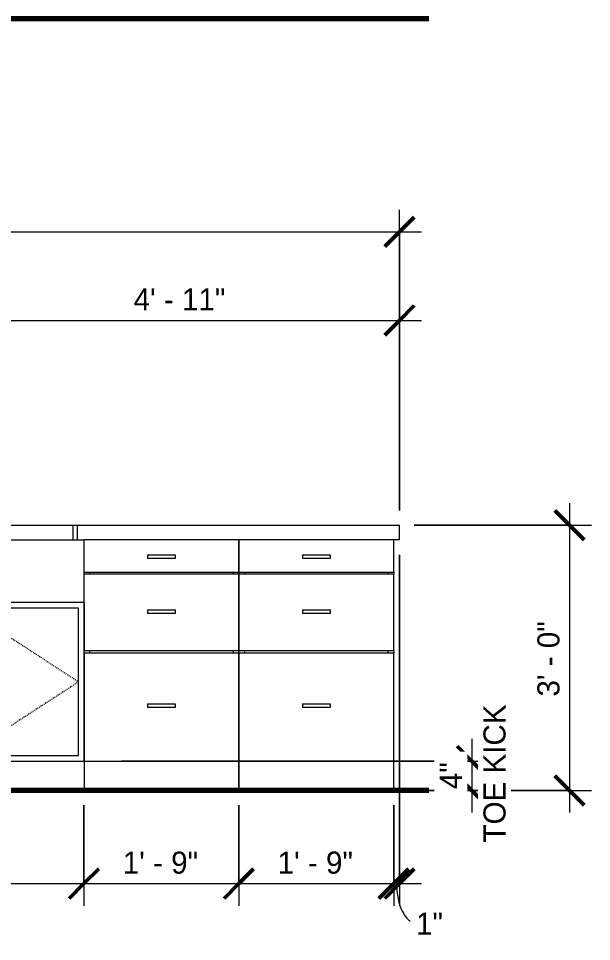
# Model space of a CAD drawing. Header units: inches. Extents: x -2533 to -979, y 116 to 10917.
# Drawn here: x -1057 to -979.3, y 115.5 to 240.7 of the extents above; entities that cross this region are included whole.
import ezdxf

# ---------------------------------------------------------------- set-up
doc = ezdxf.new("R2010")
doc.units = ezdxf.units.IN
doc.header["$MEASUREMENT"] = 0
doc.linetypes.add('Dash', pattern=[0.25, 0.125, -0.125])
for name, color, linetype, lineweight in [('0-5', 130, 'Continuous', 5), ('A-ANNO-DIMS', 211, 'Continuous', 9), ('A-ANNO-DIMS-32', 211, 'Continuous', 9), ('A-FLOR-2', 10, 'Continuous', 70), ('A-WALL-4', 113, 'Continuous', 9), ('P-SANR-FIXT', 6, 'Continuous', 9), ('Q-CASE', 31, 'Continuous', 9), ('Q-CASE-HDLN', 31, 'Dash', 9)]:
    doc.layers.add(name, color=color, linetype=linetype, lineweight=lineweight)
doc.styles.add('Century Gothic', font='ufonts.com_century-gothic.ttf', dxfattribs={"height": 3})
doc.dimstyles.new('OD_1__HACK_2', dxfattribs={"dimscale": 12, "dimtxt": 3.132505, "dimasz": 0.333333, "dimexe": 0.25, "dimexo": 0.166667, "dimgap": 0.041667, "dimtad": 1, "dimdec": 0, "dimzin": 3, "dimdsep": 46, "dimlunit": 4, "dimtxsty": 'Century Gothic', "dimblk1": 'OBLIQUE', "dimblk2": 'OBLIQUE', "dimsah": 1, "dimcen": 0.09, "dimdle": 0.25, "dimazin": 0, "dimtfac": 1, "dimtdec": 4, "dimtix": 1, "dimtmove": 0, "dimatfit": 3, "dimfxl": 1, "dimtvp": 1, "dimtfill": 1, "dimfrac": 2, "dimtolj": 1, "dimtzin": 0, "dimarcsym": 2})
doc.dimstyles.new('OD_1__HACK_2_1', dxfattribs={"dimscale": 12, "dimtxt": 3.132505, "dimasz": 0.333333, "dimexe": 0.25, "dimexo": 0.166667, "dimgap": 0.041667, "dimtad": 1, "dimdec": 0, "dimzin": 3, "dimdsep": 46, "dimlunit": 4, "dimtxsty": 'Century Gothic', "dimblk1": 'OBLIQUE', "dimblk2": 'OBLIQUE', "dimsah": 1, "dimcen": 0.09, "dimdle": 0.25, "dimazin": 0, "dimtfac": 1, "dimtdec": 4, "dimtix": 1, "dimtmove": 1, "dimatfit": 3, "dimfxl": 1, "dimtvp": 1, "dimtfill": 1, "dimfrac": 2, "dimtolj": 1, "dimtzin": 0, "dimarcsym": 2})

# ---------------------------------------------------------------- blocks, each defined once
blk = doc.blocks.new('CTR - 1st Phase - Shell_rvt-4-2ND _ 3RD FLOOR - 2BD C _ D - ADA TYPE B - KITCHEN ISLAND')
at = {"layer": 'A-FLOR-2'}
for p, q in [((-2252.12, 240.75), (-2108.83, 240.75)), ((-2108.83, 136), (-2252.12, 136))]:
    blk.add_line(p, q, dxfattribs=at)
blk = doc.blocks.new('Vanity Cabinet-Double Door - 33_-2318066-2ND _ 3RD FLOOR - 2BD C _ D - ADA TYPE B - KITCHEN ISLAND')
at = {"layer": 'Q-CASE'}
for p, q in [((-2188.58, 161.5), (-2188.58, 140)), ((-2187.83, 160.75), (-2187.83, 140.75)), ((-2172.46, 160.75), (-2187.83, 160.75)), ((-2172.46, 140.75), (-2172.46, 160.75)), ((-2171.71, 160.75), (-2171.71, 140.75)), ((-2156.33, 160.75), (-2171.71, 160.75)), ((-2156.33, 140.75), (-2156.33, 160.75)), ((-2155.58, 140), (-2155.58, 161.5)), ((-2173.46, 159.25), (-2173.96, 159.25)), ((-2173.96, 159.25), (-2173.96, 155.25)), ((-2173.46, 155.25), (-2173.46, 159.25)), ((-2170.21, 159.25), (-2170.71, 159.25)), ((-2170.71, 159.25), (-2170.71, 155.25)), ((-2170.21, 155.25), (-2170.21, 159.25)), ((-2173.96, 155.25), (-2173.46, 155.25)), ((-2170.71, 155.25), (-2170.21, 155.25)), ((-2187.83, 140.75), (-2172.46, 140.75)), ((-2171.71, 140.75), (-2156.33, 140.75)), ((-2188.58, 140), (-2155.58, 140)), ((-2188.58, 140), (-2188.58, 136)), ((-2155.58, 140), (-2155.58, 136))]:
    blk.add_line(p, q, dxfattribs=at)
at = {"layer": 'Q-CASE-HDLN'}
for p, q in [((-2172.46, 160.75), (-2187.83, 150.75)), ((-2171.71, 160.75), (-2156.33, 150.75)), ((-2187.83, 150.75), (-2172.46, 140.75)), ((-2156.33, 150.75), (-2171.71, 140.75))]:
    blk.add_line(p, q, dxfattribs=at)
blk = doc.blocks.new('Base Cabinet 3 Drawer 230 - Base Cabinet 3 Drawer 230 21_-2578998-2ND _ 3RD FLOOR - 2BD C _ D - ADA TYPE B - KITCHEN ISLAND')
at = {"layer": 'Q-CASE'}
for p, q in [((-2134.58, 170), (-2155.58, 170)), ((-2134.58, 165.62), (-2134.58, 170)), ((-2146.96, 168), (-2143.21, 168)), ((-2146.96, 168), (-2146.96, 167.5)), ((-2143.21, 168), (-2143.21, 167.5)), ((-2143.21, 167.5), (-2146.96, 167.5)), ((-2155.58, 165.62), (-2134.58, 165.62)), ((-2134.58, 165.37), (-2155.58, 165.37)), ((-2154.83, 165.62), (-2154.83, 165.37)), ((-2135.33, 165.37), (-2135.33, 165.62)), ((-2134.58, 165.62), (-2134.58, 165.37)), ((-2134.58, 155), (-2134.58, 165.37)), ((-2155.58, 161.5), (-2155.58, 155)), ((-2146.96, 160.5), (-2143.21, 160.5)), ((-2146.96, 160.5), (-2146.96, 160)), ((-2143.21, 160.5), (-2143.21, 160)), ((-2143.21, 160), (-2146.96, 160)), ((-2155.58, 155), (-2134.58, 155)), ((-2155.58, 154.62), (-2155.58, 140)), ((-2134.58, 154.62), (-2155.58, 154.62)), ((-2154.83, 155), (-2154.83, 154.62)), ((-2135.33, 154.62), (-2135.33, 155)), ((-2134.58, 155), (-2134.58, 154.62)), ((-2134.58, 140), (-2134.58, 154.62)), ((-2146.96, 147.75), (-2143.21, 147.75)), ((-2146.96, 147.75), (-2146.96, 147.25)), ((-2143.21, 147.25), (-2146.96, 147.25)), ((-2143.21, 147.75), (-2143.21, 147.25)), ((-2155.58, 140), (-2134.58, 140)), ((-2155.58, 140), (-2155.58, 136)), ((-2134.58, 136), (-2134.58, 140))]:
    blk.add_line(p, q, dxfattribs=at)
blk = doc.blocks.new('Stainless Steel Farmhous Kitchen Sink - Stainless Steel Farmhous Kitchen Sink-2552578-2ND _ 3RD FLOOR - 2BD C _ D - ADA TYPE B - KITCHEN ISLAND')
at = {"layer": 'P-SANR-FIXT'}
for p, q in [((-2188.58, 170), (-2155.58, 170)), ((-2188.58, 170), (-2188.58, 161.5)), ((-2155.58, 161.5), (-2155.58, 170)), ((-2155.58, 161.5), (-2188.58, 161.5))]:
    blk.add_line(p, q, dxfattribs=at)
blk = doc.blocks.new('Base Cabinet 3 Drawer 230 - Base Cabinet 3 Drawer 230 21_-V9-2ND _ 3RD FLOOR - 2BD C _ D - ADA TYPE B - KITCHEN ISLAND')
at = {"layer": 'Q-CASE'}
for p, q in [((-2134.58, 170), (-2134.58, 165.62)), ((-2113.58, 170), (-2134.58, 170)), ((-2113.58, 165.62), (-2113.58, 170)), ((-2125.96, 168), (-2122.21, 168)), ((-2125.96, 168), (-2125.96, 167.5)), ((-2122.21, 168), (-2122.21, 167.5)), ((-2122.21, 167.5), (-2125.96, 167.5)), ((-2134.58, 165.62), (-2113.58, 165.62)), ((-2134.58, 165.37), (-2134.58, 165.62)), ((-2134.58, 165.37), (-2134.58, 155)), ((-2113.58, 165.37), (-2134.58, 165.37)), ((-2133.83, 165.62), (-2133.83, 165.37)), ((-2114.33, 165.37), (-2114.33, 165.62)), ((-2113.58, 165.62), (-2113.58, 165.37)), ((-2113.58, 155), (-2113.58, 165.37)), ((-2125.96, 160.5), (-2122.21, 160.5)), ((-2125.96, 160.5), (-2125.96, 160)), ((-2122.21, 160.5), (-2122.21, 160)), ((-2122.21, 160), (-2125.96, 160)), ((-2134.58, 155), (-2113.58, 155)), ((-2134.58, 154.62), (-2134.58, 155)), ((-2134.58, 154.62), (-2134.58, 140)), ((-2113.58, 154.62), (-2134.58, 154.62)), ((-2133.83, 155), (-2133.83, 154.62)), ((-2114.33, 154.62), (-2114.33, 155)), ((-2113.58, 155), (-2113.58, 154.62)), ((-2113.58, 140), (-2113.58, 154.62)), ((-2125.96, 147.75), (-2122.21, 147.75)), ((-2125.96, 147.75), (-2125.96, 147.25)), ((-2122.21, 147.25), (-2125.96, 147.25)), ((-2122.21, 147.75), (-2122.21, 147.25)), ((-2134.58, 140), (-2113.58, 140)), ((-2134.58, 140), (-2134.58, 136)), ((-2113.58, 136), (-2113.58, 140))]:
    blk.add_line(p, q, dxfattribs=at)
blk = doc.blocks.new('DIMBLOCK84-2ND _ 3RD FLOOR - 2BD C _ D - ADA TYPE B - KITCHEN ISLAND')
at = {"layer": 'A-ANNO-DIMS-32'}
for p, q in [((-982.3, 175), (-982.3, 133)), ((-1003.34, 172), (-979.3, 172)), ((-982.3, 172), (-1003.34, 172)), ((-1104.25, 136), (-979.3, 136)), ((-982.3, 136), (-1104.25, 136))]:
    blk.add_line(p, q, dxfattribs=at)
at = {"layer": 'A-ANNO-DIMS-32', "lineweight": 50}
for p, q in [((-982.3, 172), (-984.3, 174)), ((-982.3, 172), (-980.3, 170)), ((-982.3, 136), (-984.3, 138)), ((-982.3, 136), (-980.3, 134))]:
    blk.add_line(p, q, dxfattribs=at)
at = {"layer": 'A-ANNO-DIMS-32', "color": 0, "insert": (-986.65, 148.75), "char_height": 3, "width": 12.5897, "attachment_point": 1, "rotation": 90, "line_spacing_factor": 0.984502, "style": 'Century Gothic', "bg_fill": 3, "box_fill_scale": 1.25, "bg_fill_color": 256, "bg_fill_true_color": 13158600, "bg_fill_transparency": 0}
blk.add_mtext('3\' - 0"', dxfattribs=at)
blk = doc.blocks.new('_Oblique')
at = {"color": 0, "linetype": 'ByBlock', "lineweight": -2}
blk.add_line((-0.5, -0.5), (0.5, 0.5), dxfattribs=at)
blk = doc.blocks.new('DIMBLOCK85-2ND _ 3RD FLOOR - 2BD C _ D - ADA TYPE B - KITCHEN ISLAND')
at = {"layer": 'A-ANNO-DIMS-32'}
for p, q in [((-995.53, 143), (-995.53, 133)), ((-1043.03, 140), (-992.53, 140)), ((-995.53, 140), (-1043.03, 140)), ((-1104.25, 136), (-992.53, 136)), ((-995.53, 136), (-1104.25, 136))]:
    blk.add_line(p, q, dxfattribs=at)
at = {"layer": 'A-ANNO-DIMS-32', "lineweight": 50}
for p, q in [((-995.53, 140), (-997.53, 142)), ((-995.53, 140), (-993.53, 138)), ((-995.53, 136), (-997.53, 138)), ((-995.53, 136), (-993.53, 134))]:
    blk.add_line(p, q, dxfattribs=at)
at = {"layer": 'A-ANNO-DIMS-32', "color": 0, "char_height": 3, "attachment_point": 1, "rotation": 90, "line_spacing_factor": 0.984502, "style": 'Century Gothic', "bg_fill": 3, "box_fill_scale": 1.25, "bg_fill_color": 256, "bg_fill_true_color": 13158600, "bg_fill_transparency": 0}
for s, insert, width in [('TOE KICK', (-993.96, 128.95), 21.7187), ('4"', (-999.88, 136.19), 4.3557)]:
    blk.add_mtext(s, dxfattribs=dict(at, insert=insert, width=width))
blk = doc.blocks.new('DIMBLOCK87-2ND _ 3RD FLOOR - 2BD C _ D - ADA TYPE B - KITCHEN ISLAND')
at = {"layer": 'A-ANNO-DIMS-32'}
for p, q in [((-1064.63, 193), (-1064.63, 202.79)), ((-1005.34, 174), (-1005.34, 202.79)), ((-1064.63, 199.79), (-1002.34, 199.79)), ((-1064.63, 199.79), (-1064.63, 193)), ((-1005.34, 199.79), (-1005.34, 174))]:
    blk.add_line(p, q, dxfattribs=at)
at = {"layer": 'A-ANNO-DIMS-32', "lineweight": 50}
for p, q in [((-1064.63, 199.79), (-1062.63, 201.79)), ((-1005.34, 199.79), (-1003.34, 201.79)), ((-1064.63, 199.79), (-1066.63, 197.79)), ((-1005.34, 199.79), (-1007.34, 197.79))]:
    blk.add_line(p, q, dxfattribs=at)
at = {"layer": 'A-ANNO-DIMS-32', "color": 0, "insert": (-1041.4, 204.13), "char_height": 3, "width": 15.394, "attachment_point": 1, "line_spacing_factor": 0.984502, "style": 'Century Gothic', "bg_fill": 3, "box_fill_scale": 1.25, "bg_fill_color": 256, "bg_fill_true_color": 13158600, "bg_fill_transparency": 0}
blk.add_mtext('4\' - 11"', dxfattribs=at)
blk = doc.blocks.new('DIMBLOCK88-2ND _ 3RD FLOOR - 2BD C _ D - ADA TYPE B - KITCHEN ISLAND')
at = {"layer": 'A-ANNO-DIMS-32'}
for p, q in [((-1142.88, 174), (-1142.88, 214.79)), ((-1005.34, 174), (-1005.34, 214.79)), ((-1145.88, 211.79), (-1002.34, 211.79)), ((-1142.88, 211.79), (-1142.88, 174)), ((-1005.34, 211.79), (-1005.34, 174))]:
    blk.add_line(p, q, dxfattribs=at)
at = {"layer": 'A-ANNO-DIMS-32', "lineweight": 50}
for p, q in [((-1142.88, 211.79), (-1140.88, 213.79)), ((-1005.34, 211.79), (-1003.34, 213.79)), ((-1142.88, 211.79), (-1144.88, 209.79)), ((-1005.34, 211.79), (-1007.34, 209.79))]:
    blk.add_line(p, q, dxfattribs=at)
at = {"layer": 'A-ANNO-DIMS-32', "color": 0, "insert": (-1080.52, 216.13), "char_height": 3, "width": 15.394, "attachment_point": 1, "line_spacing_factor": 0.984502, "style": 'Century Gothic', "bg_fill": 3, "box_fill_scale": 1.25, "bg_fill_color": 256, "bg_fill_true_color": 13158600, "bg_fill_transparency": 0}
blk.add_mtext('11\' - 6"', dxfattribs=at)
blk = doc.blocks.new('DIMBLOCK94-2ND _ 3RD FLOOR - 2BD C _ D - ADA TYPE B - KITCHEN ISLAND')
at = {"layer": 'A-ANNO-DIMS-32'}
for p, q in [((-1081.13, 134), (-1081.13, 120.37)), ((-1081.13, 123.37), (-1081.13, 134)), ((-1048.13, 134), (-1048.13, 120.37)), ((-1048.13, 123.37), (-1048.13, 134)), ((-1081.13, 123.37), (-1048.13, 123.37))]:
    blk.add_line(p, q, dxfattribs=at)
at = {"layer": 'A-ANNO-DIMS-32', "lineweight": 50}
for p, q in [((-1081.13, 123.37), (-1079.13, 125.37)), ((-1048.13, 123.37), (-1046.13, 125.37)), ((-1081.13, 123.37), (-1083.13, 121.37)), ((-1048.13, 123.37), (-1050.13, 121.37))]:
    blk.add_line(p, q, dxfattribs=at)
at = {"layer": 'A-ANNO-DIMS-32', "color": 0, "insert": (-1069.87, 127.72), "char_height": 3, "width": 12.5897, "attachment_point": 1, "line_spacing_factor": 0.984502, "style": 'Century Gothic', "bg_fill": 3, "box_fill_scale": 1.25, "bg_fill_color": 256, "bg_fill_true_color": 13158600, "bg_fill_transparency": 0}
blk.add_mtext('2\' - 9"', dxfattribs=at)
blk = doc.blocks.new('DIMBLOCK95-2ND _ 3RD FLOOR - 2BD C _ D - ADA TYPE B - KITCHEN ISLAND')
at = {"layer": 'A-ANNO-DIMS-32'}
for p, q in [((-1048.13, 134), (-1048.13, 120.37)), ((-1048.13, 123.37), (-1048.13, 134)), ((-1027.13, 134), (-1027.13, 120.37)), ((-1027.13, 123.37), (-1027.13, 134)), ((-1048.13, 123.37), (-1027.13, 123.37))]:
    blk.add_line(p, q, dxfattribs=at)
at = {"layer": 'A-ANNO-DIMS-32', "lineweight": 50}
for p, q in [((-1048.13, 123.37), (-1046.13, 125.37)), ((-1027.13, 123.37), (-1025.13, 125.37)), ((-1048.13, 123.37), (-1050.13, 121.37)), ((-1027.13, 123.37), (-1029.13, 121.37))]:
    blk.add_line(p, q, dxfattribs=at)
at = {"layer": 'A-ANNO-DIMS-32', "color": 0, "insert": (-1042.87, 127.72), "char_height": 3, "width": 12.5897, "attachment_point": 1, "line_spacing_factor": 0.984502, "style": 'Century Gothic', "bg_fill": 3, "box_fill_scale": 1.25, "bg_fill_color": 256, "bg_fill_true_color": 13158600, "bg_fill_transparency": 0}
blk.add_mtext('1\' - 9"', dxfattribs=at)
blk = doc.blocks.new('DIMBLOCK96-2ND _ 3RD FLOOR - 2BD C _ D - ADA TYPE B - KITCHEN ISLAND')
at = {"layer": 'A-ANNO-DIMS-32'}
for p, q in [((-1027.13, 134), (-1027.13, 120.37)), ((-1027.13, 123.37), (-1027.13, 134)), ((-1006.13, 134), (-1006.13, 120.37)), ((-1006.13, 123.37), (-1006.13, 134)), ((-1027.13, 123.37), (-1006.13, 123.37))]:
    blk.add_line(p, q, dxfattribs=at)
at = {"layer": 'A-ANNO-DIMS-32', "lineweight": 50}
for p, q in [((-1027.13, 123.37), (-1025.13, 125.37)), ((-1006.13, 123.37), (-1004.13, 125.37)), ((-1027.13, 123.37), (-1029.13, 121.37)), ((-1006.13, 123.37), (-1008.13, 121.37))]:
    blk.add_line(p, q, dxfattribs=at)
at = {"layer": 'A-ANNO-DIMS-32', "color": 0, "insert": (-1021.87, 127.72), "char_height": 3, "width": 12.5897, "attachment_point": 1, "line_spacing_factor": 0.984502, "style": 'Century Gothic', "bg_fill": 3, "box_fill_scale": 1.25, "bg_fill_color": 256, "bg_fill_true_color": 13158600, "bg_fill_transparency": 0}
blk.add_mtext('1\' - 9"', dxfattribs=at)
blk = doc.blocks.new('DIMBLOCK97-2ND _ 3RD FLOOR - 2BD C _ D - ADA TYPE B - KITCHEN ISLAND')
at = {"layer": 'A-ANNO-DIMS-32'}
for p, q in [((-1005.34, 168), (-1005.34, 120.37)), ((-1005.34, 123.37), (-1005.34, 168)), ((-1006.13, 134), (-1006.13, 120.37)), ((-1006.13, 123.37), (-1006.13, 134)), ((-1006.13, 123.37), (-1002.34, 123.37))]:
    blk.add_line(p, q, dxfattribs=at)
at = {"layer": 'A-ANNO-DIMS-32', "lineweight": 50}
for p, q in [((-1006.13, 123.37), (-1004.13, 125.37)), ((-1005.34, 123.37), (-1003.34, 125.37)), ((-1006.13, 123.37), (-1008.13, 121.37)), ((-1005.34, 123.37), (-1007.34, 121.37))]:
    blk.add_line(p, q, dxfattribs=at)
at = {"layer": 'A-ANNO-DIMS-32'}
blk.add_ellipse((-1003.1, 123.37), major_axis=(0, 5.31), ratio=0.496886, start_param=1.570796, end_param=3.141593, dxfattribs=at)
at = {"layer": 'A-ANNO-DIMS-32', "color": 0, "insert": (-1003.1, 119.45), "char_height": 3, "width": 4.3557, "attachment_point": 1, "line_spacing_factor": 0.984502, "style": 'Century Gothic', "bg_fill": 3, "box_fill_scale": 1.25, "bg_fill_color": 256, "bg_fill_true_color": 13158600, "bg_fill_transparency": 0}
blk.add_mtext('1"', dxfattribs=at)

msp = doc.modelspace()

# ---------------------------------------------------------------- linework, layer by layer
at = {"layer": 'A-WALL-4'}
for p, q in [((-1079.13, 172), (-1050.13, 172)), ((-1050.13, 172), (-1049.63, 172)), ((-1049.63, 172), (-1049.63, 170)), ((-1049.63, 172), (-1049.03, 172)), ((-1049.03, 172), (-1005.34, 172)), ((-1049.03, 172), (-1049.03, 170)), ((-1005.34, 170), (-1005.34, 172)), ((-1005.34, 170), (-1048.13, 170))]:
    msp.add_line(p, q, dxfattribs=at)

# ---------------------------------------------------------------- block references
at = {"layer": '0-5'}
msp.add_blockref('CTR - 1st Phase - Shell_rvt-4-2ND _ 3RD FLOOR - 2BD C _ D - ADA TYPE B - KITCHEN ISLAND', (1107.46, 0), dxfattribs=at)
at = {"layer": 'P-SANR-FIXT'}
msp.add_blockref('Stainless Steel Farmhous Kitchen Sink - Stainless Steel Farmhous Kitchen Sink-2552578-2ND _ 3RD FLOOR - 2BD C _ D - ADA TYPE B - KITCHEN ISLAND', (1107.46, 0), dxfattribs=at)
at = {"layer": 'Q-CASE'}
for name in ['Base Cabinet 3 Drawer 230 - Base Cabinet 3 Drawer 230 21_-2578998-2ND _ 3RD FLOOR - 2BD C _ D - ADA TYPE B - KITCHEN ISLAND', 'Base Cabinet 3 Drawer 230 - Base Cabinet 3 Drawer 230 21_-V9-2ND _ 3RD FLOOR - 2BD C _ D - ADA TYPE B - KITCHEN ISLAND', 'Vanity Cabinet-Double Door - 33_-2318066-2ND _ 3RD FLOOR - 2BD C _ D - ADA TYPE B - KITCHEN ISLAND']:
    msp.add_blockref(name, (1107.46, 0), dxfattribs=at)

# ---------------------------------------------------------------- next in the draw order: dimensions: what is measured, and where the dimension line sits
at = {"layer": 'A-ANNO-DIMS'}
dim = msp.add_linear_dim(base=(-982.3, 136), p1=(-1005.34, 172), p2=(-1106.25, 136), angle=90, dimstyle='OD_1__HACK_2', override={"dimpost": '<>', "dimfxl": 107.139753}, dxfattribs=at)
dim.commit()
dim.dimension.update_dxf_attribs({"geometry": 'DIMBLOCK84-2ND _ 3RD FLOOR - 2BD C _ D - ADA TYPE B - KITCHEN ISLAND', "text_midpoint": (-984.38, 154)})

# ---------------------------------------------------------------- next in the draw order: dimensions: what is measured, and where the dimension line sits
dim = msp.add_linear_dim(base=(-1005.34, 199.79), p1=(-1064.63, 191), p2=(-1005.34, 172), dimstyle='OD_1__HACK_2', override={"dimpost": '<>', "dimfxl": 62.254472}, dxfattribs=at)
dim.commit()
dim.dimension.update_dxf_attribs({"geometry": 'DIMBLOCK87-2ND _ 3RD FLOOR - 2BD C _ D - ADA TYPE B - KITCHEN ISLAND', "text_midpoint": (-1034.98, 201.83)})
dim = msp.add_linear_dim(base=(-995.53, 136), p1=(-1045.03, 140), p2=(-1106.25, 136), angle=90, text='<>\\XTOE KICK', dimstyle='OD_1__HACK_2', override={"dimpost": '<>', "dimfxl": 61.352118}, dxfattribs=at)
dim.commit()
dim.dimension.update_dxf_attribs({"geometry": 'DIMBLOCK85-2ND _ 3RD FLOOR - 2BD C _ D - ADA TYPE B - KITCHEN ISLAND', "text_midpoint": (-995.53, 138)})

# ---------------------------------------------------------------- next in the draw order: dimensions: what is measured, and where the dimension line sits
for base, p1, p2, override, picture, middle in [((-1005.34, 211.79), (-1142.88, 172), (-1005.34, 172), {"dimpost": '<>', "dimfxl": 137.535488}, 'DIMBLOCK88-2ND _ 3RD FLOOR - 2BD C _ D - ADA TYPE B - KITCHEN ISLAND', (-1074.11, 213.86)), ((-1048.13, 123.37), (-1081.13, 136), (-1048.13, 136), {"dimpost": '<>', "dimfxl": 33}, 'DIMBLOCK94-2ND _ 3RD FLOOR - 2BD C _ D - ADA TYPE B - KITCHEN ISLAND', (-1064.63, 125.45))]:
    dim = msp.add_linear_dim(base=base, p1=p1, p2=p2, dimstyle='OD_1__HACK_2', override=override, dxfattribs=at)
    dim.commit()
    dim.dimension.update_dxf_attribs({"geometry": picture, "text_midpoint": middle})

# ---------------------------------------------------------------- next in the draw order: dimensions: what is measured, and where the dimension line sits
dim = msp.add_linear_dim(base=(-1027.13, 123.37), p1=(-1048.13, 136), p2=(-1027.13, 136), dimstyle='OD_1__HACK_2', override={"dimpost": '<>', "dimfxl": 21}, dxfattribs=at)
dim.commit()
dim.dimension.update_dxf_attribs({"geometry": 'DIMBLOCK95-2ND _ 3RD FLOOR - 2BD C _ D - ADA TYPE B - KITCHEN ISLAND', "text_midpoint": (-1037.63, 125.45)})

# ---------------------------------------------------------------- next in the draw order: dimensions: what is measured, and where the dimension line sits
dim = msp.add_linear_dim(base=(-1006.13, 123.37), p1=(-1027.13, 136), p2=(-1006.13, 136), dimstyle='OD_1__HACK_2', override={"dimpost": '<>', "dimfxl": 21}, dxfattribs=at)
dim.commit()
dim.dimension.update_dxf_attribs({"geometry": 'DIMBLOCK96-2ND _ 3RD FLOOR - 2BD C _ D - ADA TYPE B - KITCHEN ISLAND', "text_midpoint": (-1016.63, 125.45)})

# ---------------------------------------------------------------- next in the draw order: dimensions: what is measured, and where the dimension line sits
dim = msp.add_linear_dim(base=(-1005.34, 123.37), p1=(-1006.13, 136), p2=(-1005.34, 170), dimstyle='OD_1__HACK_2_1', override={"dimpost": '<>', "dimfxl": 34.009072}, dxfattribs=at)
dim.commit()
dim.dimension.update_dxf_attribs({"geometry": 'DIMBLOCK97-2ND _ 3RD FLOOR - 2BD C _ D - ADA TYPE B - KITCHEN ISLAND', "text_midpoint": (-1000.92, 117.45), "dimtype": 160})

doc.saveas('drawing.dxf')
